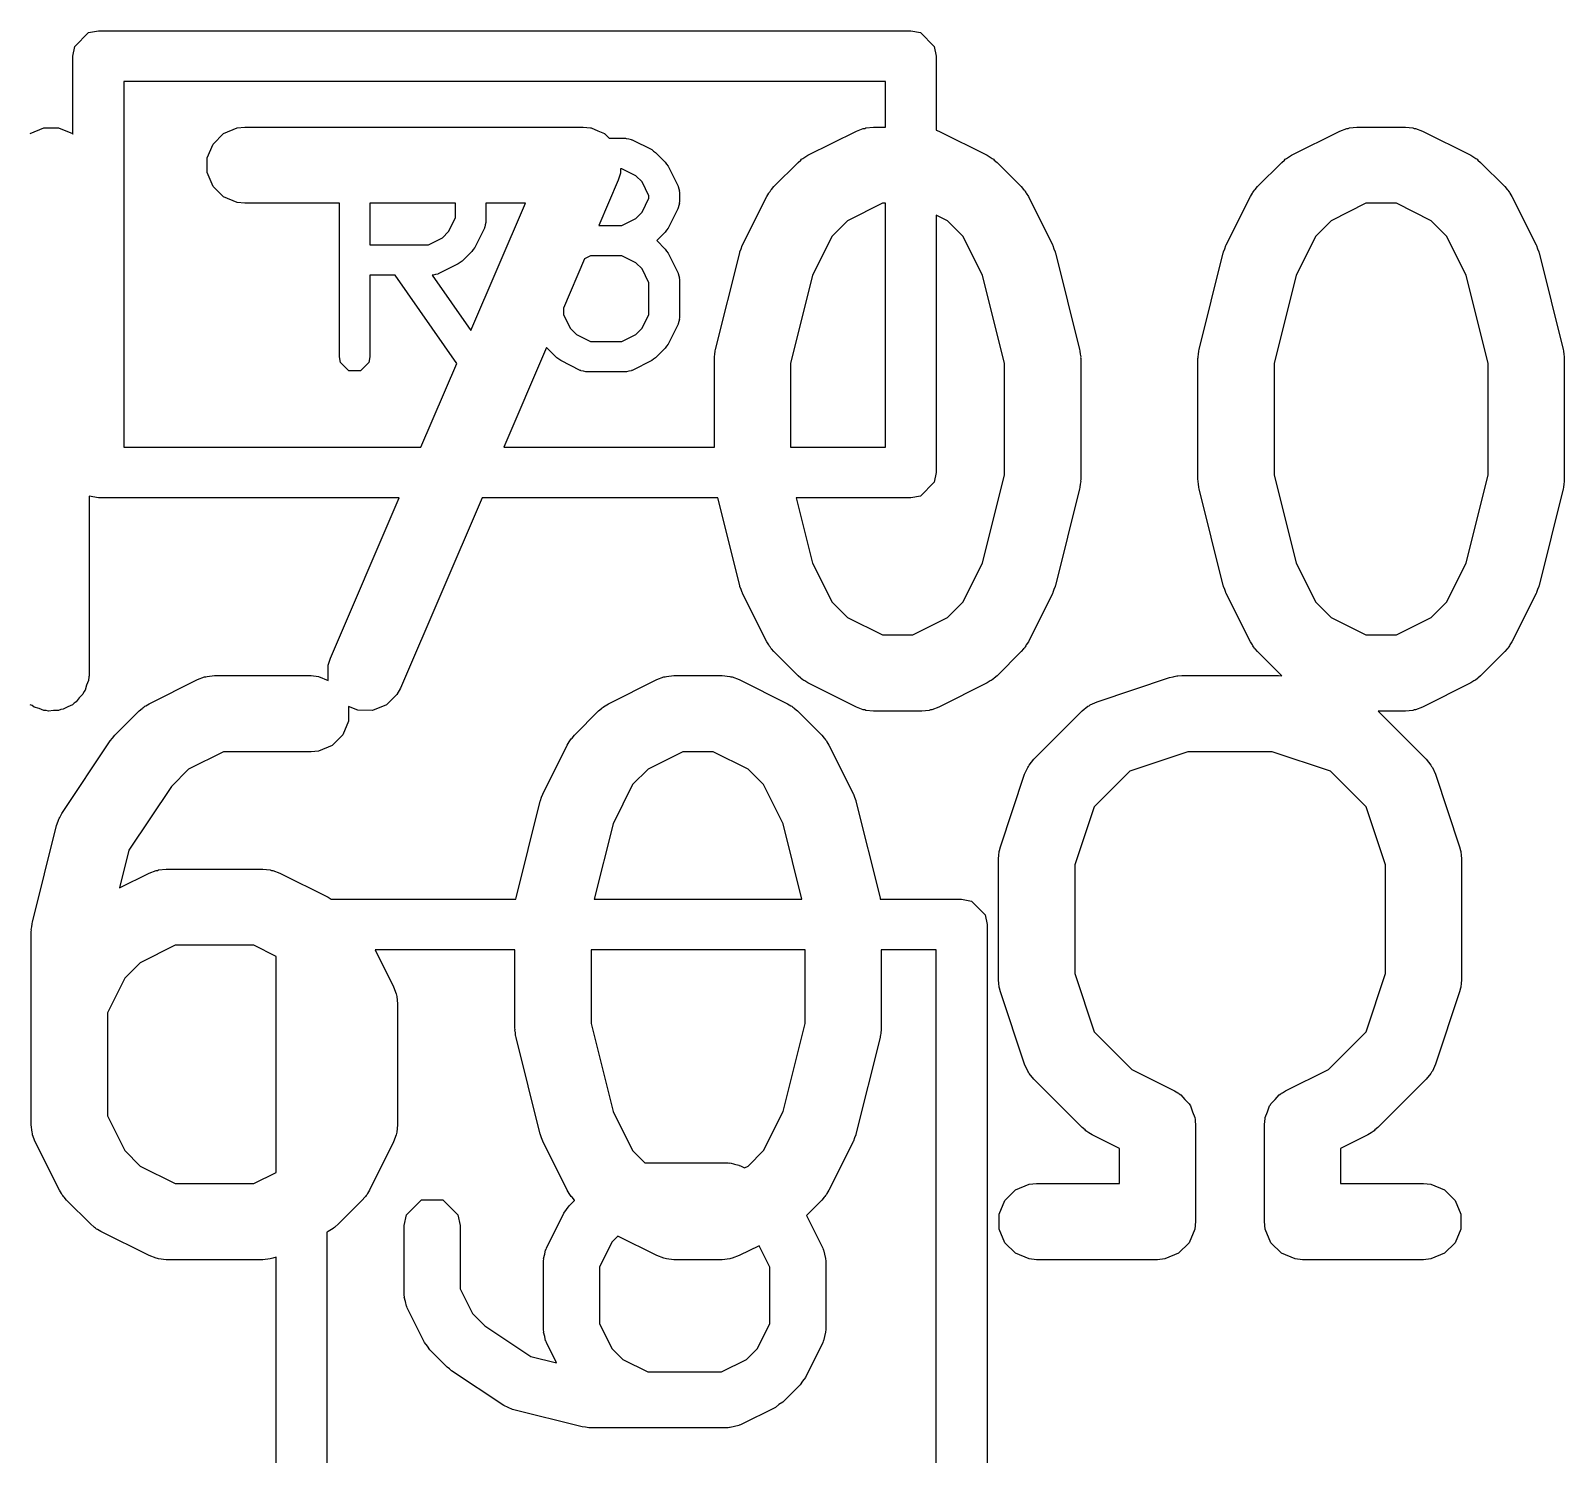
# Model space of a CAD drawing. Header units: millimetres. Extents: x 129 to 276, y -185 to -58.
# Drawn here: x 246.317 to 249.337, y -86.093 to -83.29 of the extents above; entities that cross this region are included whole.
import ezdxf

# ---------------------------------------------------------------- set-up
doc = ezdxf.new("R2010")
doc.units = ezdxf.units.MM
doc.layers.add('F.Fab', color=9, linetype='CONTINUOUS', true_color=0xafafaf)

msp = doc.modelspace()

# ---------------------------------------------------------------- linework, layer by layer
at = {"layer": 'F.Fab', "linetype": 'CONTINUOUS'}
for p, q in [((246.403806, -83.320866), (246.430866, -83.293806)), ((246.430866, -83.293806), (246.45, -83.29)), ((246.45, -83.29), (248.05, -83.29)), ((248.05, -83.29), (248.069134, -83.293806)), ((248.069134, -83.293806), (248.096194, -83.320866)), ((246.4, -83.34), (246.403806, -83.320866)), ((248.096194, -83.320866), (248.1, -83.34)), ((246.4, -83.493649), (246.4, -83.34)), ((248.1, -83.34), (248.1, -83.485835)), ((246.5, -83.39), (246.5, -84.11)), ((248, -83.39), (246.5, -83.39)), ((248, -83.479819), (248, -83.39)), ((246.315474, -83.492459), (246.34251, -83.48126)), ((246.34251, -83.48126), (246.371774, -83.48126)), ((246.371774, -83.48126), (246.39881, -83.492459)), ((246.39881, -83.492459), (246.4, -83.493649)), ((246.675735, -83.513151), (246.696427, -83.492459)), ((246.696427, -83.492459), (246.723463, -83.48126)), ((246.723463, -83.48126), (246.738095, -83.479819)), ((246.738095, -83.479819), (247.404761, -83.479819)), ((247.404761, -83.479819), (247.419393, -83.48126)), ((247.419393, -83.48126), (247.419823, -83.481438)), ((247.419823, -83.481438), (247.420288, -83.481444)), ((247.420288, -83.481444), (247.433294, -83.487018)), ((247.433294, -83.487018), (247.446429, -83.492459)), ((247.446429, -83.492459), (247.446758, -83.492788)), ((247.446758, -83.492788), (247.447186, -83.492972)), ((247.447186, -83.492972), (247.455925, -83.501927)), ((247.455925, -83.501927), (247.488095, -83.501927)), ((247.488095, -83.501927), (247.489569, -83.50222)), ((247.489569, -83.50222), (247.490221, -83.502003)), ((247.490221, -83.502003), (247.494857, -83.503272)), ((247.494857, -83.503272), (247.499576, -83.504211)), ((247.499576, -83.504211), (247.500062, -83.504697)), ((247.500062, -83.504697), (247.501512, -83.505094)), ((247.501512, -83.505094), (247.539607, -83.524142)), ((247.847411, -83.535356), (247.942649, -83.487737)), ((247.942649, -83.487737), (247.95638, -83.482482)), ((247.95638, -83.482482), (247.959069, -83.48229)), ((247.959069, -83.48229), (247.961558, -83.48126)), ((247.961558, -83.48126), (247.97619, -83.479819)), ((247.97619, -83.479819), (248, -83.479819)), ((248.1, -83.485835), (248.104969, -83.487737)), ((248.104969, -83.487737), (248.200207, -83.535356)), ((248.799792, -83.535356), (248.89503, -83.487737)), ((248.89503, -83.487737), (248.908761, -83.482482)), ((248.908761, -83.482482), (248.91145, -83.48229)), ((248.91145, -83.48229), (248.913939, -83.48126)), ((248.913939, -83.48126), (248.928571, -83.479819)), ((248.928571, -83.479819), (249.023809, -83.479819)), ((249.023809, -83.479819), (249.038441, -83.48126)), ((249.038441, -83.48126), (249.04093, -83.482291)), ((249.04093, -83.482291), (249.043618, -83.482482)), ((249.043618, -83.482482), (249.05735, -83.487737)), ((249.05735, -83.487737), (249.152588, -83.535356)), ((246.664536, -83.540187), (246.675735, -83.513151)), ((247.539607, -83.524142), (247.543403, -83.527089)), ((247.543403, -83.527089), (247.547403, -83.529761)), ((247.547403, -83.529761), (247.56645, -83.548808)), ((247.839284, -83.540078), (247.841111, -83.53932)), ((247.841111, -83.53932), (247.847411, -83.535356)), ((248.200207, -83.535356), (248.206506, -83.53932)), ((248.206506, -83.53932), (248.208334, -83.540078)), ((248.791665, -83.540078), (248.793492, -83.53932)), ((248.793492, -83.53932), (248.799792, -83.535356)), ((249.152588, -83.535356), (249.158887, -83.53932)), ((249.158887, -83.53932), (249.160715, -83.540078)), ((246.664536, -83.569451), (246.664536, -83.540187)), ((246.675735, -83.596487), (246.664536, -83.569451)), ((247.478141, -83.569881), (247.478136, -83.570347)), ((247.47832, -83.569451), (247.478141, -83.569881)), ((247.481012, -83.561927), (247.47832, -83.561927)), ((247.47832, -83.561927), (247.47832, -83.569451)), ((247.508418, -83.57563), (247.481012, -83.561927)), ((247.56645, -83.548808), (247.569121, -83.552805)), ((247.569121, -83.552805), (247.572071, -83.556606)), ((247.572071, -83.556606), (247.591118, -83.594702)), ((247.7803, -83.597024), (247.827919, -83.549405)), ((247.827919, -83.549405), (247.833668, -83.544686)), ((247.833668, -83.544686), (247.834968, -83.543188)), ((247.834968, -83.543188), (247.837227, -83.541766)), ((247.837227, -83.541766), (247.839284, -83.540078)), ((248.208334, -83.540078), (248.21039, -83.541766)), ((248.21039, -83.541766), (248.21265, -83.543188)), ((248.21265, -83.543188), (248.213949, -83.544686)), ((248.213949, -83.544686), (248.219699, -83.549405)), ((248.219699, -83.549405), (248.267318, -83.597024)), ((248.732681, -83.597024), (248.7803, -83.549405)), ((248.7803, -83.549405), (248.786049, -83.544686)), ((248.786049, -83.544686), (248.787349, -83.543188)), ((248.787349, -83.543188), (248.789608, -83.541766)), ((248.789608, -83.541766), (248.791665, -83.540078)), ((249.160715, -83.540078), (249.162771, -83.541766)), ((249.162771, -83.541766), (249.165031, -83.543188)), ((249.165031, -83.543188), (249.16633, -83.544686)), ((249.16633, -83.544686), (249.17208, -83.549405)), ((249.17208, -83.549405), (249.219699, -83.597024)), ((246.696427, -83.617179), (246.675735, -83.596487)), ((247.473697, -83.584363), (247.435557, -83.673356)), ((247.478136, -83.570347), (247.473697, -83.584363)), ((247.520582, -83.587794), (247.508418, -83.57563)), ((247.534285, -83.615199), (247.520582, -83.587794)), ((247.591118, -83.594702), (247.591514, -83.59615)), ((247.591514, -83.59615), (247.592001, -83.596637)), ((247.592001, -83.596637), (247.592939, -83.601356)), ((247.775581, -83.602773), (247.7803, -83.597024)), ((248.267318, -83.597024), (248.272036, -83.602773)), ((248.727962, -83.602773), (248.732681, -83.597024)), ((249.219699, -83.597024), (249.224417, -83.602773)), ((246.723463, -83.628378), (246.696427, -83.617179)), ((246.738095, -83.629819), (246.723463, -83.628378)), ((246.924762, -83.629819), (246.738095, -83.629819)), ((246.924762, -83.931927), (246.924762, -83.629819)), ((247.153333, -83.629819), (246.984762, -83.629819)), ((246.984762, -83.629819), (246.984762, -83.711451)), ((247.153333, -83.658177), (247.153333, -83.629819)), ((247.183725, -83.880173), (247.29102, -83.629819)), ((247.29102, -83.629819), (247.213333, -83.629819)), ((247.213333, -83.629819), (247.213333, -83.66526)), ((247.520581, -83.64749), (247.534285, -83.620083)), ((247.534285, -83.620083), (247.534285, -83.615199)), ((247.592939, -83.601356), (247.594209, -83.605992)), ((247.594209, -83.629291), (247.592939, -83.633926)), ((247.594209, -83.605992), (247.593991, -83.606643)), ((247.593991, -83.606643), (247.594285, -83.608118)), ((247.594285, -83.627165), (247.593991, -83.628639)), ((247.593991, -83.628639), (247.594209, -83.629291)), ((247.594285, -83.608118), (247.594285, -83.627165)), ((247.718632, -83.711754), (247.766251, -83.616516)), ((247.766251, -83.616516), (247.770215, -83.610216)), ((247.770215, -83.610216), (247.770973, -83.608389)), ((247.770973, -83.608389), (247.772661, -83.606332)), ((247.772661, -83.606332), (247.774083, -83.604073)), ((247.774083, -83.604073), (247.775581, -83.602773)), ((247.993895, -83.629819), (247.925379, -83.664077)), ((248, -83.629819), (247.993895, -83.629819)), ((248, -84.11), (248, -83.629819)), ((248.272036, -83.602773), (248.273535, -83.604073)), ((248.273535, -83.604073), (248.274956, -83.606332)), ((248.274956, -83.606332), (248.276645, -83.608389)), ((248.276645, -83.608389), (248.277402, -83.610216)), ((248.277402, -83.610216), (248.281367, -83.616516)), ((248.281367, -83.616516), (248.328986, -83.711754)), ((248.671013, -83.711754), (248.718632, -83.616516)), ((248.718632, -83.616516), (248.722596, -83.610216)), ((248.722596, -83.610216), (248.723354, -83.608389)), ((248.723354, -83.608389), (248.725042, -83.606332)), ((248.725042, -83.606332), (248.726464, -83.604073)), ((248.726464, -83.604073), (248.727962, -83.602773)), ((248.946276, -83.629819), (248.87776, -83.664077)), ((249.006104, -83.629819), (248.946276, -83.629819)), ((249.07462, -83.664077), (249.006104, -83.629819)), ((249.224417, -83.602773), (249.225916, -83.604073)), ((249.225916, -83.604073), (249.227337, -83.606332)), ((249.227337, -83.606332), (249.229026, -83.608389)), ((249.229026, -83.608389), (249.229783, -83.610216)), ((249.229783, -83.610216), (249.233748, -83.616516)), ((249.233748, -83.616516), (249.281367, -83.711754)), ((247.139629, -83.685584), (247.153333, -83.658177)), ((247.481012, -83.673356), (247.50842, -83.659652)), ((247.50842, -83.659652), (247.520581, -83.64749)), ((247.591118, -83.640581), (247.572071, -83.678676)), ((247.591514, -83.639132), (247.591118, -83.640581)), ((247.592001, -83.638646), (247.591514, -83.639132)), ((247.592939, -83.633926), (247.592001, -83.638646)), ((248.122239, -83.664077), (248.1, -83.652957)), ((248.1, -83.652957), (248.1, -84.16)), ((247.127467, -83.697747), (247.139629, -83.685584)), ((247.210166, -83.678676), (247.191118, -83.716772)), ((247.210562, -83.677227), (247.210166, -83.678676)), ((247.211049, -83.676741), (247.210562, -83.677227)), ((247.211986, -83.672029), (247.211049, -83.676741)), ((247.213258, -83.667386), (247.211986, -83.672029)), ((247.213333, -83.66526), (247.21304, -83.666732)), ((247.21304, -83.666732), (247.213258, -83.667386)), ((247.435557, -83.673356), (247.481012, -83.673356)), ((247.566451, -83.686473), (247.549568, -83.703355)), ((247.569121, -83.682476), (247.566451, -83.686473)), ((247.572071, -83.678676), (247.569121, -83.682476)), ((247.925379, -83.664077), (247.894972, -83.694484)), ((248.152646, -83.694484), (248.122239, -83.664077)), ((248.87776, -83.664077), (248.847353, -83.694484)), ((249.105027, -83.694484), (249.07462, -83.664077)), ((246.984762, -83.711451), (247.10006, -83.711451)), ((247.10006, -83.711451), (247.127467, -83.697747)), ((247.188175, -83.720562), (247.185499, -83.724569)), ((247.191118, -83.716772), (247.188175, -83.720562)), ((247.549568, -83.703355), (247.566451, -83.720238)), ((247.566451, -83.720238), (247.569121, -83.724234)), ((247.713377, -83.725486), (247.715704, -83.719404)), ((247.715704, -83.719404), (247.7179, -83.713259)), ((247.7179, -83.713259), (247.718222, -83.712823)), ((247.718222, -83.712823), (247.718632, -83.711754)), ((247.894972, -83.694484), (247.856478, -83.771471)), ((248.191139, -83.771471), (248.152646, -83.694484)), ((248.328986, -83.711754), (248.329395, -83.712823)), ((248.329395, -83.712823), (248.329718, -83.713259)), ((248.329718, -83.713259), (248.33191, -83.719395)), ((248.33191, -83.719395), (248.334241, -83.725485)), ((248.665758, -83.725486), (248.668085, -83.719404)), ((248.668085, -83.719404), (248.670281, -83.713259)), ((248.670281, -83.713259), (248.670603, -83.712823)), ((248.670603, -83.712823), (248.671013, -83.711754)), ((248.847353, -83.694484), (248.808859, -83.771471)), ((249.14352, -83.771471), (249.105027, -83.694484)), ((249.281367, -83.711754), (249.281776, -83.712823)), ((249.281776, -83.712823), (249.282099, -83.713259)), ((249.282099, -83.713259), (249.284291, -83.719395)), ((249.284291, -83.719395), (249.286622, -83.725485)), ((247.158655, -83.749236), (247.12056, -83.768284)), ((247.162458, -83.746283), (247.158655, -83.749236)), ((247.166451, -83.743616), (247.162458, -83.746283)), ((247.185499, -83.724569), (247.166451, -83.743616)), ((247.407349, -83.739173), (247.365714, -83.836323)), ((247.418986, -83.733356), (247.407349, -83.739173)), ((247.481013, -83.733356), (247.418986, -83.733356)), ((247.50842, -83.747059), (247.481013, -83.733356)), ((247.520581, -83.75922), (247.50842, -83.747059)), ((247.569121, -83.724234), (247.572071, -83.728035)), ((247.572071, -83.728035), (247.591118, -83.76613)), ((247.665334, -83.917581), (247.712953, -83.727105)), ((247.712953, -83.727105), (247.713338, -83.726025)), ((247.713338, -83.726025), (247.713377, -83.725486)), ((248.334241, -83.725485), (248.334279, -83.726025)), ((248.334279, -83.726025), (248.334665, -83.727105)), ((248.334665, -83.727105), (248.382284, -83.917581)), ((248.617715, -83.917581), (248.665334, -83.727105)), ((248.665334, -83.727105), (248.665719, -83.726025)), ((248.665719, -83.726025), (248.665758, -83.725486)), ((249.286622, -83.725485), (249.28666, -83.726025)), ((249.28666, -83.726025), (249.287046, -83.727105)), ((249.287046, -83.727105), (249.334665, -83.917581)), ((247.03438, -83.771451), (246.984762, -83.771451)), ((246.984762, -83.771451), (246.984762, -83.931927)), ((247.155913, -83.945068), (247.03438, -83.771451)), ((247.108617, -83.771157), (247.107561, -83.771367)), ((247.107561, -83.771367), (247.183725, -83.880173)), ((247.109269, -83.771375), (247.108617, -83.771157)), ((247.113905, -83.770105), (247.109269, -83.771375)), ((247.118624, -83.769167), (247.113905, -83.770105)), ((247.11911, -83.76868), (247.118624, -83.769167)), ((247.12056, -83.768284), (247.11911, -83.76868)), ((247.534285, -83.786627), (247.520581, -83.75922)), ((247.591118, -83.76613), (247.591514, -83.767578)), ((247.591514, -83.767578), (247.592001, -83.768065)), ((247.592001, -83.768065), (247.592939, -83.772784)), ((247.592939, -83.772784), (247.594209, -83.77742)), ((247.594209, -83.77742), (247.593991, -83.778071)), ((247.593991, -83.778071), (247.594285, -83.779546)), ((247.594285, -83.779546), (247.594285, -83.855737)), ((247.856478, -83.771471), (247.813095, -83.945005)), ((248.234523, -83.945005), (248.191139, -83.771471)), ((248.808859, -83.771471), (248.765476, -83.945005)), ((249.186904, -83.945005), (249.14352, -83.771471)), ((247.534285, -83.848655), (247.534285, -83.786627)), ((247.365714, -83.836323), (247.365714, -83.848654)), ((247.365714, -83.848654), (247.379417, -83.87606)), ((247.520581, -83.876062), (247.534285, -83.848655)), ((247.591118, -83.869153), (247.572071, -83.907248)), ((247.591514, -83.867704), (247.591118, -83.869153)), ((247.592001, -83.867218), (247.591514, -83.867704)), ((247.592939, -83.862498), (247.592001, -83.867218)), ((247.594209, -83.857863), (247.592939, -83.862498)), ((247.594285, -83.855737), (247.593991, -83.857211)), ((247.593991, -83.857211), (247.594209, -83.857863)), ((247.379417, -83.87606), (247.391581, -83.888225)), ((247.391581, -83.888225), (247.418986, -83.901927)), ((247.418986, -83.901927), (247.481013, -83.901927)), ((247.481013, -83.901927), (247.50842, -83.888223)), ((247.50842, -83.888223), (247.520581, -83.876062)), ((246.927046, -83.943408), (246.924762, -83.931927)), ((246.984762, -83.931927), (246.982478, -83.943408)), ((247.33259, -83.913611), (247.248424, -84.11)), ((247.333548, -83.915045), (247.33259, -83.913611)), ((247.352595, -83.934092), (247.333548, -83.915045)), ((247.566451, -83.915045), (247.547403, -83.934093)), ((247.569121, -83.911048), (247.566451, -83.915045)), ((247.572071, -83.907248), (247.569121, -83.911048)), ((247.663184, -83.932125), (247.663993, -83.926651)), ((247.663346, -83.933217), (247.663184, -83.932125)), ((247.663993, -83.926651), (247.664536, -83.921139)), ((247.664536, -83.921139), (247.664958, -83.920117)), ((247.664958, -83.920117), (247.665334, -83.917581)), ((248.382284, -83.917581), (248.382659, -83.920117)), ((248.382659, -83.920117), (248.383082, -83.921139)), ((248.383082, -83.921139), (248.383624, -83.926651)), ((248.383624, -83.926651), (248.384434, -83.932125)), ((248.384434, -83.932125), (248.384271, -83.933217)), ((248.615565, -83.932125), (248.616374, -83.926651)), ((248.615727, -83.933217), (248.615565, -83.932125)), ((248.616374, -83.926651), (248.616917, -83.921139)), ((248.616917, -83.921139), (248.617339, -83.920117)), ((248.617339, -83.920117), (248.617715, -83.917581)), ((249.334665, -83.917581), (249.33504, -83.920117)), ((249.33504, -83.920117), (249.335463, -83.921139)), ((249.335463, -83.921139), (249.336005, -83.926651)), ((249.336005, -83.926651), (249.336815, -83.932125)), ((249.336815, -83.932125), (249.336652, -83.933217)), ((246.943281, -83.959643), (246.927046, -83.943408)), ((246.966243, -83.959643), (246.943281, -83.959643)), ((246.982478, -83.943408), (246.966243, -83.959643)), ((247.085229, -84.11), (247.155913, -83.945068)), ((247.356589, -83.936761), (247.352595, -83.934092)), ((247.360393, -83.939713), (247.356589, -83.936761)), ((247.398488, -83.95876), (247.360393, -83.939713)), ((247.399936, -83.959156), (247.398488, -83.95876)), ((247.400423, -83.959643), (247.399936, -83.959156)), ((247.405142, -83.960581), (247.400423, -83.959643)), ((247.409778, -83.961851), (247.405142, -83.960581)), ((247.410429, -83.961633), (247.409778, -83.961851)), ((247.411904, -83.961927), (247.410429, -83.961633)), ((247.488095, -83.961927), (247.411904, -83.961927)), ((247.489569, -83.961633), (247.488095, -83.961927)), ((247.490221, -83.961851), (247.489569, -83.961633)), ((247.494856, -83.960581), (247.490221, -83.961851)), ((247.499576, -83.959643), (247.494856, -83.960581)), ((247.500062, -83.959156), (247.499576, -83.959643)), ((247.501511, -83.95876), (247.500062, -83.959156)), ((247.539606, -83.939713), (247.501511, -83.95876)), ((247.543406, -83.936762), (247.539606, -83.939713)), ((247.547403, -83.934093), (247.543406, -83.936762)), ((247.663095, -83.935771), (247.663346, -83.933217)), ((247.663095, -84.11), (247.663095, -83.935771)), ((247.813095, -83.945005), (247.813095, -84.11)), ((248.234523, -84.164632), (248.234523, -83.945005)), ((248.384271, -83.933217), (248.384523, -83.935771)), ((248.384523, -83.935771), (248.384523, -84.173866)), ((248.615476, -83.935771), (248.615727, -83.933217)), ((248.615476, -84.173866), (248.615476, -83.935771)), ((248.765476, -83.945005), (248.765476, -84.164632)), ((249.186904, -84.164632), (249.186904, -83.945005)), ((249.336652, -83.933217), (249.336904, -83.935771)), ((249.336904, -83.935771), (249.336904, -84.173866)), ((246.5, -84.11), (247.085229, -84.11)), ((247.248424, -84.11), (247.663095, -84.11)), ((247.813095, -84.11), (248, -84.11)), ((248.1, -84.16), (248.096194, -84.179134)), ((248.191139, -84.338166), (248.234523, -84.164632)), ((248.384523, -84.173866), (248.384271, -84.176419)), ((248.615727, -84.176419), (248.615476, -84.173866)), ((248.765476, -84.164632), (248.808859, -84.338166)), ((249.14352, -84.338166), (249.186904, -84.164632)), ((249.336904, -84.173866), (249.336652, -84.176419)), ((248.096194, -84.179134), (248.069134, -84.206194)), ((248.382284, -84.192056), (248.334665, -84.382532)), ((248.382659, -84.189519), (248.382284, -84.192056)), ((248.383082, -84.188498), (248.382659, -84.189519)), ((248.383624, -84.182985), (248.383082, -84.188498)), ((248.384434, -84.177512), (248.383624, -84.182985)), ((248.384271, -84.176419), (248.384434, -84.177512)), ((248.615565, -84.177512), (248.615727, -84.176419)), ((248.616374, -84.182985), (248.615565, -84.177512)), ((248.616917, -84.188498), (248.616374, -84.182985)), ((248.617339, -84.189519), (248.616917, -84.188498)), ((248.617715, -84.192056), (248.617339, -84.189519)), ((248.665334, -84.382532), (248.617715, -84.192056)), ((249.334665, -84.192056), (249.287046, -84.382532)), ((249.33504, -84.189519), (249.334665, -84.192056)), ((249.335463, -84.188498), (249.33504, -84.189519)), ((249.336005, -84.182985), (249.335463, -84.188498)), ((249.336815, -84.177512), (249.336005, -84.182985)), ((249.336652, -84.176419), (249.336815, -84.177512)), ((246.45, -84.21), (246.432142, -84.206447)), ((246.432142, -84.206447), (246.432142, -84.554819)), ((247.042372, -84.21), (246.45, -84.21)), ((246.907254, -84.525275), (247.042372, -84.21)), ((247.205567, -84.21), (247.045126, -84.584363)), ((247.66982, -84.21), (247.205567, -84.21)), ((247.712953, -84.382532), (247.66982, -84.21)), ((248.05, -84.21), (247.824437, -84.21)), ((247.824437, -84.21), (247.856478, -84.338166)), ((248.069134, -84.206194), (248.05, -84.21)), ((247.856478, -84.338166), (247.894972, -84.415153)), ((248.152645, -84.415153), (248.191139, -84.338166)), ((248.808859, -84.338166), (248.847353, -84.415153)), ((249.105026, -84.415153), (249.14352, -84.338166)), ((247.713338, -84.383611), (247.712953, -84.382532)), ((247.713377, -84.384151), (247.713338, -84.383611)), ((247.715704, -84.390232), (247.713377, -84.384151)), ((248.334241, -84.384152), (248.33191, -84.390241)), ((248.334279, -84.383611), (248.334241, -84.384152)), ((248.334665, -84.382532), (248.334279, -84.383611)), ((248.665719, -84.383611), (248.665334, -84.382532)), ((248.665758, -84.384151), (248.665719, -84.383611)), ((248.668085, -84.390232), (248.665758, -84.384151)), ((249.286622, -84.384152), (249.284291, -84.390241)), ((249.28666, -84.383611), (249.286622, -84.384152)), ((249.287046, -84.382532), (249.28666, -84.383611)), ((247.7179, -84.396378), (247.715704, -84.390232)), ((247.718222, -84.396813), (247.7179, -84.396378)), ((247.718632, -84.397883), (247.718222, -84.396813)), ((247.766251, -84.493121), (247.718632, -84.397883)), ((247.894972, -84.415153), (247.925379, -84.445561)), ((248.122238, -84.445561), (248.152645, -84.415153)), ((248.328986, -84.397883), (248.281367, -84.493121)), ((248.329395, -84.396813), (248.328986, -84.397883)), ((248.329718, -84.396378), (248.329395, -84.396813)), ((248.33191, -84.390241), (248.329718, -84.396378)), ((248.670281, -84.396378), (248.668085, -84.390232)), ((248.670603, -84.396813), (248.670281, -84.396378)), ((248.671013, -84.397883), (248.670603, -84.396813)), ((248.718632, -84.493121), (248.671013, -84.397883)), ((248.847353, -84.415153), (248.87776, -84.445561)), ((249.074619, -84.445561), (249.105026, -84.415153)), ((249.281367, -84.397883), (249.233748, -84.493121)), ((249.281776, -84.396813), (249.281367, -84.397883)), ((249.282099, -84.396378), (249.281776, -84.396813)), ((249.284291, -84.390241), (249.282099, -84.396378)), ((247.925379, -84.445561), (247.993895, -84.479819)), ((248.053723, -84.479819), (248.122238, -84.445561)), ((248.87776, -84.445561), (248.946276, -84.479819)), ((249.006104, -84.479819), (249.074619, -84.445561)), ((247.770214, -84.499417), (247.766251, -84.493121)), ((247.770972, -84.501247), (247.770214, -84.499417)), ((247.772661, -84.503305), (247.770972, -84.501247)), ((247.774083, -84.505564), (247.772661, -84.503305)), ((247.775581, -84.506863), (247.774083, -84.505564)), ((247.993895, -84.479819), (248.053723, -84.479819)), ((248.273535, -84.505564), (248.272036, -84.506863)), ((248.274956, -84.503305), (248.273535, -84.505564)), ((248.276646, -84.501247), (248.274956, -84.503305)), ((248.277403, -84.499417), (248.276646, -84.501247)), ((248.281367, -84.493121), (248.277403, -84.499417)), ((248.722595, -84.499417), (248.718632, -84.493121)), ((248.723353, -84.501247), (248.722595, -84.499417)), ((248.725042, -84.503305), (248.723353, -84.501247)), ((248.726464, -84.505564), (248.725042, -84.503305)), ((248.727962, -84.506863), (248.726464, -84.505564)), ((248.946276, -84.479819), (249.006104, -84.479819)), ((249.225916, -84.505564), (249.224417, -84.506863)), ((249.227337, -84.503305), (249.225916, -84.505564)), ((249.229027, -84.501247), (249.227337, -84.503305)), ((249.229784, -84.499417), (249.229027, -84.501247)), ((249.233748, -84.493121), (249.229784, -84.499417)), ((246.902815, -84.539292), (246.907254, -84.525275)), ((247.780299, -84.512612), (247.775581, -84.506863)), ((247.827918, -84.560232), (247.780299, -84.512612)), ((248.267318, -84.512613), (248.2197, -84.560232)), ((248.272036, -84.506863), (248.267318, -84.512613)), ((248.73268, -84.512612), (248.727962, -84.506863)), ((248.780299, -84.560232), (248.73268, -84.512612)), ((249.219699, -84.512613), (249.172081, -84.560232)), ((249.224417, -84.506863), (249.219699, -84.512613)), ((246.431437, -84.561968), (246.430701, -84.569451)), ((246.431959, -84.560058), (246.431437, -84.561968)), ((246.432142, -84.554819), (246.431771, -84.558582)), ((246.431771, -84.558582), (246.431959, -84.560058)), ((246.64503, -84.567737), (246.658761, -84.562482)), ((246.658761, -84.562482), (246.66145, -84.56229)), ((246.66145, -84.56229), (246.663939, -84.56126)), ((246.663939, -84.56126), (246.678571, -84.559819)), ((246.678571, -84.559819), (246.869047, -84.559819)), ((246.869047, -84.559819), (246.883679, -84.56126)), ((246.883679, -84.56126), (246.90269, -84.569135)), ((246.902458, -84.568553), (246.902815, -84.539292)), ((247.549792, -84.567737), (247.563523, -84.562482)), ((247.563523, -84.562482), (247.566212, -84.56229)), ((247.566212, -84.56229), (247.568701, -84.56126)), ((247.568701, -84.56126), (247.583333, -84.559819)), ((247.583333, -84.559819), (247.678571, -84.559819)), ((247.678571, -84.559819), (247.693203, -84.56126)), ((247.693203, -84.56126), (247.695692, -84.562291)), ((247.695692, -84.562291), (247.69838, -84.562482)), ((247.69838, -84.562482), (247.712112, -84.567737)), ((247.833667, -84.56495), (247.827918, -84.560232)), ((247.834968, -84.56645), (247.833667, -84.56495)), ((247.837227, -84.567872), (247.834968, -84.56645)), ((248.21265, -84.56645), (248.21039, -84.567872)), ((248.21395, -84.56495), (248.21265, -84.56645)), ((248.2197, -84.560232), (248.21395, -84.56495)), ((248.416759, -84.611287), (248.559615, -84.563668)), ((248.559615, -84.563668), (248.56687, -84.562018)), ((248.56687, -84.562018), (248.568701, -84.56126)), ((248.568701, -84.56126), (248.571354, -84.560998)), ((248.571354, -84.560998), (248.573952, -84.560408)), ((248.573952, -84.560408), (248.575926, -84.560548)), ((248.575926, -84.560548), (248.583333, -84.559819)), ((248.583333, -84.559819), (248.773809, -84.559819)), ((248.773809, -84.559819), (248.780611, -84.560488)), ((248.780611, -84.560488), (248.780299, -84.560232)), ((249.165031, -84.56645), (249.162771, -84.567872)), ((249.166331, -84.56495), (249.165031, -84.56645)), ((249.172081, -84.560232), (249.166331, -84.56495)), ((246.419502, -84.596487), (246.412451, -84.603537)), ((246.421331, -84.59207), (246.419502, -84.596487)), ((246.424259, -84.58829), (246.421331, -84.59207)), ((246.426883, -84.578666), (246.424259, -84.58829)), ((246.430701, -84.569451), (246.426883, -84.578666)), ((246.549792, -84.615356), (246.64503, -84.567737)), ((246.90269, -84.569135), (246.902458, -84.568553)), ((247.045126, -84.584363), (247.038038, -84.597244)), ((247.454554, -84.615356), (247.549792, -84.567737)), ((247.712112, -84.567737), (247.80735, -84.615356)), ((247.839284, -84.56956), (247.837227, -84.567872)), ((247.841111, -84.570317), (247.839284, -84.56956)), ((247.847411, -84.574282), (247.841111, -84.570317)), ((247.942649, -84.621901), (247.847411, -84.574282)), ((248.200207, -84.574282), (248.104969, -84.621901)), ((248.206506, -84.570317), (248.200207, -84.574282)), ((248.208334, -84.56956), (248.206506, -84.570317)), ((248.21039, -84.567872), (248.208334, -84.56956)), ((249.152588, -84.574282), (249.05735, -84.621901)), ((249.158887, -84.570317), (249.152588, -84.574282)), ((249.160715, -84.56956), (249.158887, -84.570317)), ((249.162771, -84.567872), (249.160715, -84.56956)), ((246.319892, -84.619009), (246.315474, -84.617179)), ((246.323672, -84.621936), (246.319892, -84.619009)), ((246.333293, -84.62456), (246.323672, -84.621936)), ((246.34251, -84.628378), (246.333293, -84.62456)), ((246.376189, -84.626548), (246.371774, -84.628378)), ((246.380933, -84.625946), (246.376189, -84.626548)), ((246.389597, -84.620995), (246.380933, -84.625946)), ((246.39881, -84.617179), (246.389597, -84.620995)), ((246.402188, -84.6138), (246.39881, -84.617179)), ((246.406342, -84.611427), (246.402188, -84.6138)), ((246.412451, -84.603537), (246.406342, -84.611427)), ((246.5303, -84.629405), (246.536049, -84.624686)), ((246.536049, -84.624686), (246.537349, -84.623188)), ((246.537349, -84.623188), (246.539608, -84.621766)), ((246.539608, -84.621766), (246.541665, -84.620078)), ((246.541665, -84.620078), (246.543492, -84.61932)), ((246.543492, -84.61932), (246.549792, -84.615356)), ((246.960663, -84.628194), (246.942606, -84.620455)), ((246.942606, -84.620455), (246.942606, -84.649451)), ((247.017094, -84.617683), (246.989924, -84.628551)), ((247.038038, -84.597244), (247.017094, -84.617683)), ((247.435062, -84.629405), (247.440811, -84.624686)), ((247.440811, -84.624686), (247.442111, -84.623188)), ((247.442111, -84.623188), (247.44437, -84.621766)), ((247.44437, -84.621766), (247.446427, -84.620078)), ((247.446427, -84.620078), (247.448254, -84.61932)), ((247.448254, -84.61932), (247.454554, -84.615356)), ((247.80735, -84.615356), (247.813649, -84.61932)), ((247.813649, -84.61932), (247.815477, -84.620078)), ((247.815477, -84.620078), (247.817533, -84.621766)), ((247.817533, -84.621766), (247.819793, -84.623188)), ((247.819793, -84.623188), (247.821092, -84.624686)), ((247.821092, -84.624686), (247.826842, -84.629405)), ((247.95638, -84.627156), (247.942649, -84.621901)), ((248.104969, -84.621901), (248.091237, -84.627156)), ((248.387443, -84.629405), (248.398808, -84.620077)), ((248.398808, -84.620077), (248.401298, -84.619045)), ((248.401298, -84.619045), (248.403333, -84.617281)), ((248.403333, -84.617281), (248.416759, -84.611287)), ((249.05735, -84.621901), (249.043618, -84.627156)), ((246.347291, -84.628378), (246.34251, -84.628378)), ((246.351903, -84.629636), (246.347291, -84.628378)), ((246.3618, -84.628378), (246.351903, -84.629636)), ((246.371774, -84.628378), (246.3618, -84.628378)), ((246.482681, -84.677024), (246.5303, -84.629405)), ((246.942606, -84.649451), (246.931407, -84.676487)), ((246.989924, -84.628551), (246.960663, -84.628194)), ((247.387443, -84.677024), (247.435062, -84.629405)), ((247.826842, -84.629405), (247.874461, -84.677024)), ((247.959069, -84.627347), (247.95638, -84.627156)), ((247.961558, -84.628378), (247.959069, -84.627347)), ((247.97619, -84.629819), (247.961558, -84.628378)), ((248.071428, -84.629819), (247.97619, -84.629819)), ((248.08606, -84.628378), (248.071428, -84.629819)), ((248.088549, -84.627346), (248.08606, -84.628378)), ((248.091237, -84.627156), (248.088549, -84.627346)), ((248.292205, -84.724643), (248.387443, -84.629405)), ((249.023809, -84.629819), (248.970113, -84.629819)), ((248.970113, -84.629819), (249.064937, -84.724643)), ((249.038441, -84.628378), (249.023809, -84.629819)), ((249.04093, -84.627346), (249.038441, -84.628378)), ((249.043618, -84.627156), (249.04093, -84.627346)), ((246.473354, -84.688389), (246.477842, -84.68292)), ((246.477842, -84.68292), (246.482626, -84.677079)), ((246.482626, -84.677079), (246.482647, -84.677064)), ((246.482647, -84.677064), (246.482681, -84.677024)), ((246.931407, -84.676487), (246.910715, -84.697179)), ((247.378116, -84.688389), (247.379804, -84.686332)), ((247.379804, -84.686332), (247.381226, -84.684073)), ((247.381226, -84.684073), (247.382724, -84.682773)), ((247.382724, -84.682773), (247.387443, -84.677024)), ((247.874461, -84.677024), (247.879179, -84.682773)), ((247.879179, -84.682773), (247.880678, -84.684073)), ((247.880678, -84.684073), (247.882099, -84.686332)), ((247.882099, -84.686332), (247.883788, -84.688389)), ((246.378072, -84.831311), (246.47331, -84.688454)), ((246.47331, -84.688454), (246.473344, -84.688411)), ((246.473344, -84.688411), (246.473354, -84.688389)), ((246.696276, -84.709819), (246.62776, -84.744077)), ((246.869047, -84.709819), (246.696276, -84.709819)), ((246.883679, -84.708378), (246.869047, -84.709819)), ((246.910715, -84.697179), (246.883679, -84.708378)), ((247.325775, -84.791754), (247.373394, -84.696516)), ((247.373394, -84.696516), (247.377358, -84.690216)), ((247.377358, -84.690216), (247.378116, -84.688389)), ((247.601038, -84.709819), (247.532522, -84.744077)), ((247.660866, -84.709819), (247.601038, -84.709819)), ((247.729382, -84.744077), (247.660866, -84.709819)), ((247.883788, -84.688389), (247.884545, -84.690216)), ((247.884545, -84.690216), (247.88851, -84.696516)), ((247.88851, -84.696516), (247.936129, -84.791754)), ((248.595503, -84.709819), (248.48099, -84.74799)), ((248.761639, -84.709819), (248.595503, -84.709819)), ((248.876152, -84.74799), (248.761639, -84.709819)), ((246.62776, -84.744077), (246.593998, -84.777838)), ((247.532522, -84.744077), (247.502115, -84.774484)), ((247.759789, -84.774484), (247.729382, -84.744077)), ((248.274087, -84.753959), (248.280081, -84.740534)), ((248.280081, -84.740534), (248.281846, -84.738498)), ((248.281846, -84.738498), (248.282878, -84.736008)), ((248.282878, -84.736008), (248.292205, -84.724643)), ((249.064937, -84.724643), (249.074265, -84.736008)), ((249.074265, -84.736008), (249.075296, -84.738498)), ((249.075296, -84.738498), (249.077061, -84.740533)), ((249.077061, -84.740533), (249.083055, -84.753959)), ((246.593998, -84.777838), (246.510086, -84.903707)), ((247.502115, -84.774484), (247.463621, -84.851471)), ((247.798282, -84.851471), (247.759789, -84.774484)), ((248.226468, -84.896816), (248.274087, -84.753959)), ((248.48099, -84.74799), (248.41079, -84.818189)), ((248.946352, -84.81819), (248.876152, -84.74799)), ((249.083055, -84.753959), (249.130674, -84.896815)), ((247.272477, -84.997581), (247.320096, -84.807105)), ((247.320096, -84.807105), (247.320481, -84.806025)), ((247.320481, -84.806025), (247.32052, -84.805486)), ((247.32052, -84.805486), (247.322847, -84.799404)), ((247.322847, -84.799404), (247.325043, -84.793259)), ((247.325043, -84.793259), (247.325365, -84.792823)), ((247.325365, -84.792823), (247.325775, -84.791754)), ((247.936129, -84.791754), (247.936538, -84.792823)), ((247.936538, -84.792823), (247.936861, -84.793259)), ((247.936861, -84.793259), (247.939053, -84.799395)), ((247.939053, -84.799395), (247.941384, -84.805485)), ((247.941384, -84.805485), (247.941422, -84.806025)), ((247.941422, -84.806025), (247.941808, -84.807105)), ((247.941808, -84.807105), (247.989427, -84.997581)), ((246.373765, -84.839389), (246.378072, -84.831311)), ((248.41079, -84.818189), (248.372619, -84.932703)), ((248.984523, -84.932703), (248.946352, -84.81819)), ((246.320096, -85.0452), (246.367715, -84.854724)), ((246.367715, -84.854724), (246.370795, -84.846101)), ((246.370795, -84.846101), (246.371155, -84.844285)), ((246.371155, -84.844285), (246.372033, -84.842637)), ((246.372033, -84.842637), (246.372662, -84.840878)), ((246.372662, -84.840878), (246.373765, -84.839389)), ((247.463621, -84.851471), (247.426489, -85)), ((247.835415, -85), (247.798282, -84.851471)), ((248.224818, -84.904069), (248.226468, -84.896816)), ((249.130674, -84.896815), (249.132323, -84.90407)), ((246.510086, -84.903707), (246.491562, -84.977804)), ((248.222619, -84.920533), (248.223348, -84.913127)), ((248.222619, -85.158628), (248.222619, -84.920533)), ((248.223208, -84.911153), (248.223798, -84.908555)), ((248.223348, -84.913127), (248.223208, -84.911153)), ((248.223798, -84.908555), (248.22406, -84.905901)), ((248.22406, -84.905901), (248.224818, -84.904069)), ((249.132323, -84.90407), (249.133082, -84.905901)), ((249.133082, -84.905901), (249.133343, -84.908554)), ((249.133343, -84.908554), (249.133934, -84.911152)), ((249.133934, -84.911152), (249.133793, -84.913126)), ((249.133793, -84.913126), (249.134523, -84.920533)), ((249.134523, -84.920533), (249.134523, -85.158628)), ((246.491562, -84.977804), (246.549792, -84.948689)), ((246.549792, -84.948689), (246.563523, -84.943434)), ((246.563523, -84.943434), (246.566212, -84.943242)), ((246.566212, -84.943242), (246.568701, -84.942212)), ((246.568701, -84.942212), (246.583333, -84.940771)), ((246.583333, -84.940771), (246.773809, -84.940771)), ((246.773809, -84.940771), (246.788441, -84.942212)), ((246.788441, -84.942212), (246.79093, -84.943243)), ((246.79093, -84.943243), (246.793618, -84.943434)), ((246.793618, -84.943434), (246.80735, -84.948689)), ((246.80735, -84.948689), (246.902588, -84.996308)), ((248.372619, -84.932703), (248.372619, -85.146457)), ((248.984523, -85.146458), (248.984523, -84.932703)), ((246.902588, -84.996308), (246.908455, -85)), ((246.908455, -85), (247.272118, -85)), ((247.272118, -85), (247.272477, -84.997581)), ((247.426489, -85), (247.835415, -85)), ((247.989427, -84.997581), (247.989785, -85)), ((247.989785, -85), (248.15, -85)), ((248.15, -85), (248.169134, -85.003806)), ((248.169134, -85.003806), (248.196194, -85.030866)), ((246.318755, -85.05427), (246.319298, -85.048758)), ((246.319298, -85.048758), (246.31972, -85.047736)), ((246.31972, -85.047736), (246.320096, -85.0452)), ((248.196194, -85.030866), (248.2, -85.05)), ((246.317857, -85.06339), (246.318108, -85.060836)), ((246.317857, -85.444342), (246.317857, -85.06339)), ((246.317946, -85.059744), (246.318755, -85.05427)), ((246.318108, -85.060836), (246.317946, -85.059744)), ((248.2, -85.05), (248.2, -87.625)), ((246.601038, -85.090771), (246.532522, -85.125029)), ((246.756104, -85.090771), (246.601038, -85.090771)), ((246.8, -85.112719), (246.756104, -85.090771)), ((247.270238, -85.1), (246.995014, -85.1)), ((246.995014, -85.1), (247.031367, -85.172706)), ((247.270238, -85.253866), (247.270238, -85.1)), ((247.420238, -85.1), (247.420238, -85.244632)), ((247.841666, -85.1), (247.420238, -85.1)), ((247.841666, -85.244632), (247.841666, -85.1)), ((247.991666, -85.1), (247.991666, -85.253866)), ((248.1, -85.1), (247.991666, -85.1)), ((248.1, -87.604289), (248.1, -85.1)), ((246.532522, -85.125029), (246.502115, -85.155436)), ((246.8, -85.53787), (246.8, -85.112719)), ((246.502115, -85.155436), (246.467857, -85.223952)), ((248.223348, -85.166033), (248.222619, -85.158628)), ((248.223208, -85.168008), (248.223348, -85.166033)), ((248.223798, -85.170605), (248.223208, -85.168008)), ((248.22406, -85.17326), (248.223798, -85.170605)), ((248.372619, -85.146457), (248.41079, -85.260971)), ((248.946352, -85.260971), (248.984523, -85.146458)), ((249.133343, -85.170606), (249.133082, -85.17326)), ((249.133934, -85.168009), (249.133343, -85.170606)), ((249.134523, -85.158628), (249.133793, -85.166034)), ((249.133793, -85.166034), (249.133934, -85.168009)), ((247.031367, -85.172706), (247.036622, -85.186437)), ((247.036622, -85.186437), (247.036813, -85.189126)), ((247.036813, -85.189126), (247.037844, -85.191615)), ((247.037844, -85.191615), (247.039285, -85.206247)), ((248.224818, -85.175091), (248.22406, -85.17326)), ((248.226468, -85.182345), (248.224818, -85.175091)), ((248.274087, -85.325202), (248.226468, -85.182345)), ((249.130674, -85.182346), (249.083055, -85.325202)), ((249.132323, -85.17509), (249.130674, -85.182346)), ((249.133082, -85.17326), (249.132323, -85.17509)), ((246.467857, -85.223952), (246.467857, -85.426637)), ((247.039285, -85.206247), (247.039285, -85.444342)), ((247.270489, -85.256419), (247.270238, -85.253866)), ((247.270327, -85.257512), (247.270489, -85.256419)), ((247.271136, -85.262985), (247.270327, -85.257512)), ((247.420238, -85.244632), (247.463621, -85.418166)), ((247.798282, -85.418166), (247.841666, -85.244632)), ((247.991577, -85.257512), (247.990767, -85.262985)), ((247.991666, -85.253866), (247.991414, -85.256419)), ((247.991414, -85.256419), (247.991577, -85.257512)), ((248.41079, -85.260971), (248.484903, -85.335084)), ((248.872239, -85.335084), (248.946352, -85.260971)), ((247.271679, -85.268498), (247.271136, -85.262985)), ((247.272101, -85.269519), (247.271679, -85.268498)), ((247.272477, -85.272056), (247.272101, -85.269519)), ((247.320096, -85.462532), (247.272477, -85.272056)), ((247.989427, -85.272056), (247.941808, -85.462532)), ((247.989802, -85.269519), (247.989427, -85.272056)), ((247.990225, -85.268498), (247.989802, -85.269519)), ((247.990767, -85.262985), (247.990225, -85.268498)), ((248.280081, -85.338627), (248.274087, -85.325202)), ((248.281846, -85.340662), (248.280081, -85.338627)), ((248.282878, -85.343153), (248.281846, -85.340662)), ((248.292205, -85.354518), (248.282878, -85.343153)), ((248.484903, -85.335084), (248.569255, -85.37726)), ((248.787887, -85.37726), (248.872239, -85.335084)), ((249.074265, -85.343153), (249.064937, -85.354518)), ((249.075296, -85.340662), (249.074265, -85.343153)), ((249.077061, -85.338628), (249.075296, -85.340662)), ((249.083055, -85.325202), (249.077061, -85.338628)), ((248.387443, -85.449756), (248.292205, -85.354518)), ((248.569255, -85.37726), (248.575554, -85.381224)), ((248.575554, -85.381224), (248.577382, -85.381982)), ((248.577382, -85.381982), (248.578443, -85.383043)), ((248.778698, -85.383043), (248.77976, -85.381982)), ((248.77976, -85.381982), (248.781587, -85.381224)), ((248.781587, -85.381224), (248.787887, -85.37726)), ((249.064937, -85.354518), (248.969699, -85.449756)), ((248.578443, -85.383043), (248.581698, -85.385092)), ((248.581698, -85.385092), (248.589576, -85.394176)), ((248.589576, -85.394176), (248.598074, -85.402674)), ((248.598074, -85.402674), (248.599105, -85.405164)), ((248.599105, -85.405164), (248.600871, -85.4072)), ((248.600871, -85.4072), (248.604671, -85.418602)), ((248.75247, -85.418602), (248.756271, -85.4072)), ((248.756271, -85.4072), (248.758036, -85.405164)), ((248.758036, -85.405164), (248.759068, -85.402674)), ((248.759068, -85.402674), (248.767565, -85.394176)), ((248.767565, -85.394176), (248.775444, -85.385092)), ((248.775444, -85.385092), (248.778698, -85.383043)), ((246.467857, -85.426637), (246.502115, -85.495153)), ((247.463621, -85.418166), (247.502115, -85.495153)), ((247.759788, -85.495153), (247.798282, -85.418166)), ((248.604671, -85.418602), (248.609273, -85.42971)), ((248.609273, -85.42971), (248.609649, -85.433535)), ((248.609649, -85.433535), (248.610125, -85.434961)), ((248.610125, -85.434961), (248.609984, -85.436936)), ((248.609984, -85.436936), (248.610714, -85.444342)), ((248.746428, -85.444342), (248.747157, -85.436936)), ((248.747017, -85.434961), (248.747492, -85.433535)), ((248.747157, -85.436936), (248.747017, -85.434961)), ((248.747492, -85.433535), (248.747869, -85.42971)), ((248.747869, -85.42971), (248.75247, -85.418602)), ((246.319298, -85.458974), (246.317857, -85.444342)), ((246.320329, -85.461463), (246.319298, -85.458974)), ((246.32052, -85.464151), (246.320329, -85.461463)), ((246.325775, -85.477883), (246.32052, -85.464151)), ((247.036622, -85.464152), (247.031367, -85.477883)), ((247.036813, -85.461462), (247.036622, -85.464152)), ((247.037844, -85.458974), (247.036813, -85.461462)), ((247.039285, -85.444342), (247.037844, -85.458974)), ((247.320481, -85.463611), (247.320096, -85.462532)), ((247.32052, -85.464151), (247.320481, -85.463611)), ((247.322847, -85.470232), (247.32052, -85.464151)), ((247.325043, -85.476378), (247.322847, -85.470232)), ((247.939053, -85.470241), (247.936861, -85.476378)), ((247.941384, -85.464152), (247.939053, -85.470241)), ((247.941422, -85.463611), (247.941384, -85.464152)), ((247.941808, -85.462532), (247.941422, -85.463611)), ((248.393193, -85.454476), (248.387443, -85.449756)), ((248.394492, -85.455973), (248.393193, -85.454476)), ((248.396746, -85.457392), (248.394492, -85.455973)), ((248.398808, -85.459084), (248.396746, -85.457392)), ((248.40064, -85.459842), (248.398808, -85.459084)), ((248.406935, -85.463805), (248.40064, -85.459842)), ((248.460714, -85.490694), (248.406935, -85.463805)), ((248.610714, -85.444342), (248.610714, -85.634819)), ((248.746428, -85.634819), (248.746428, -85.444342)), ((248.950207, -85.463805), (248.896428, -85.490694)), ((248.956506, -85.45984), (248.950207, -85.463805)), ((248.958334, -85.459083), (248.956506, -85.45984)), ((248.96039, -85.457394), (248.958334, -85.459083)), ((248.96265, -85.455973), (248.96039, -85.457394)), ((248.963949, -85.454474), (248.96265, -85.455973)), ((248.969699, -85.449756), (248.963949, -85.454474)), ((246.373394, -85.573121), (246.325775, -85.477883)), ((246.502115, -85.495153), (246.532522, -85.525561)), ((247.031367, -85.477883), (246.983748, -85.573121)), ((247.325365, -85.476813), (247.325043, -85.476378)), ((247.325775, -85.477883), (247.325365, -85.476813)), ((247.373394, -85.573121), (247.325775, -85.477883)), ((247.502115, -85.495153), (247.526246, -85.519285)), ((247.729381, -85.525561), (247.759788, -85.495153)), ((247.936129, -85.477883), (247.88851, -85.573121)), ((247.936538, -85.476813), (247.936129, -85.477883)), ((247.936861, -85.476378), (247.936538, -85.476813)), ((248.460714, -85.559819), (248.460714, -85.490694)), ((248.896428, -85.490694), (248.896428, -85.559819)), ((246.532522, -85.525561), (246.601038, -85.559819)), ((247.526246, -85.519285), (247.690222, -85.519285)), ((247.690222, -85.519285), (247.692924, -85.519822)), ((247.692924, -85.519822), (247.69412, -85.519424)), ((247.69412, -85.519424), (247.702616, -85.52175)), ((247.702616, -85.52175), (247.71127, -85.523472)), ((247.71127, -85.523472), (247.712162, -85.524364)), ((247.712162, -85.524364), (247.714819, -85.525092)), ((247.714819, -85.525092), (247.722569, -85.528967)), ((247.722569, -85.528967), (247.729381, -85.525561)), ((246.601038, -85.559819), (246.756104, -85.559819)), ((246.756104, -85.559819), (246.8, -85.53787)), ((248.255951, -85.572459), (248.282987, -85.56126)), ((248.282987, -85.56126), (248.297619, -85.559819)), ((248.297619, -85.559819), (248.460714, -85.559819)), ((248.896428, -85.559819), (249.059523, -85.559819)), ((249.059523, -85.559819), (249.074155, -85.56126)), ((249.074155, -85.56126), (249.101191, -85.572459)), ((246.377357, -85.579417), (246.373394, -85.573121)), ((246.378115, -85.581247), (246.377357, -85.579417)), ((246.379804, -85.583305), (246.378115, -85.581247)), ((246.381226, -85.585564), (246.379804, -85.583305)), ((246.382724, -85.586863), (246.381226, -85.585564)), ((246.387442, -85.592612), (246.382724, -85.586863)), ((246.435061, -85.640232), (246.387442, -85.592612)), ((246.969699, -85.592613), (246.922081, -85.640232)), ((246.974417, -85.586863), (246.969699, -85.592613)), ((246.975916, -85.585564), (246.974417, -85.586863)), ((246.977337, -85.583305), (246.975916, -85.585564)), ((246.979027, -85.581247), (246.977337, -85.583305)), ((246.979784, -85.579417), (246.979027, -85.581247)), ((246.983748, -85.573121), (246.979784, -85.579417)), ((247.056552, -85.621809), (247.086317, -85.592044)), ((247.086317, -85.592044), (247.128413, -85.592044)), ((247.128413, -85.592044), (247.158178, -85.621809)), ((247.377357, -85.579417), (247.373394, -85.573121)), ((247.377046, -85.603967), (247.387921, -85.593091)), ((247.378115, -85.581247), (247.377357, -85.579417)), ((247.379804, -85.583305), (247.378115, -85.581247)), ((247.381226, -85.585564), (247.379804, -85.583305)), ((247.382724, -85.586863), (247.381226, -85.585564)), ((247.387442, -85.592612), (247.382724, -85.586863)), ((247.387921, -85.593091), (247.387442, -85.592612)), ((247.874461, -85.592613), (247.844453, -85.62262)), ((247.879179, -85.586863), (247.874461, -85.592613)), ((247.880678, -85.585564), (247.879179, -85.586863)), ((247.882099, -85.583305), (247.880678, -85.585564)), ((247.883789, -85.581247), (247.882099, -85.583305)), ((247.884546, -85.579417), (247.883789, -85.581247)), ((247.88851, -85.573121), (247.884546, -85.579417)), ((248.22406, -85.620187), (248.235259, -85.593151)), ((248.235259, -85.593151), (248.255951, -85.572459)), ((249.101191, -85.572459), (249.121883, -85.593151)), ((249.121883, -85.593151), (249.133082, -85.620187)), ((247.052365, -85.642857), (247.056552, -85.621809)), ((247.158178, -85.621809), (247.162365, -85.642857)), ((247.332458, -85.686831), (247.366744, -85.61826)), ((247.366744, -85.61826), (247.372147, -85.611297)), ((247.372147, -85.611297), (247.377046, -85.603967)), ((247.844453, -85.62262), (247.876558, -85.686831)), ((248.22406, -85.649451), (248.22406, -85.620187)), ((249.133082, -85.620187), (249.133082, -85.649451)), ((246.44081, -85.64495), (246.435061, -85.640232)), ((246.442111, -85.64645), (246.44081, -85.64495)), ((246.44437, -85.647872), (246.442111, -85.64645)), ((246.446427, -85.64956), (246.44437, -85.647872)), ((246.448254, -85.650317), (246.446427, -85.64956)), ((246.454554, -85.654282), (246.448254, -85.650317)), ((246.908887, -85.650317), (246.902588, -85.654282)), ((246.910715, -85.64956), (246.908887, -85.650317)), ((246.912771, -85.647872), (246.910715, -85.64956)), ((246.915031, -85.64645), (246.912771, -85.647872)), ((246.916331, -85.64495), (246.915031, -85.64645)), ((246.922081, -85.640232), (246.916331, -85.64495)), ((247.052365, -85.779999), (247.052365, -85.642857)), ((247.162365, -85.642857), (247.162365, -85.767015)), ((248.235259, -85.676487), (248.22406, -85.649451)), ((248.609273, -85.649451), (248.598074, -85.676487)), ((248.610714, -85.634819), (248.609273, -85.649451)), ((248.747869, -85.649451), (248.746428, -85.634819)), ((248.759068, -85.676487), (248.747869, -85.649451)), ((249.133082, -85.649451), (249.121883, -85.676487)), ((246.549792, -85.701901), (246.454554, -85.654282)), ((246.902588, -85.654282), (246.9, -85.655576)), ((246.9, -85.655576), (246.9, -87.9)), ((247.461139, -85.675435), (247.436651, -85.724411)), ((247.473045, -85.663527), (247.461139, -85.675435)), ((247.549792, -85.701901), (247.473045, -85.663527)), ((247.75131, -85.682301), (247.712112, -85.701901)), ((247.772365, -85.724411), (247.75131, -85.682301)), ((248.255951, -85.697179), (248.235259, -85.676487)), ((248.598074, -85.676487), (248.577382, -85.697179)), ((248.77976, -85.697179), (248.759068, -85.676487)), ((249.121883, -85.676487), (249.101191, -85.697179)), ((246.563523, -85.707156), (246.549792, -85.701901)), ((246.566212, -85.707347), (246.563523, -85.707156)), ((246.568701, -85.708378), (246.566212, -85.707347)), ((246.583333, -85.709819), (246.568701, -85.708378)), ((246.773809, -85.709819), (246.583333, -85.709819)), ((246.788441, -85.708378), (246.773809, -85.709819)), ((246.79093, -85.707346), (246.788441, -85.708378)), ((246.793618, -85.707156), (246.79093, -85.707346)), ((246.8, -85.704713), (246.793618, -85.707156)), ((246.8, -87.95), (246.8, -85.704713)), ((247.326651, -85.711428), (247.327188, -85.708725)), ((247.326651, -85.848571), (247.326651, -85.711428)), ((247.32679, -85.707529), (247.329117, -85.699031)), ((247.327188, -85.708725), (247.32679, -85.707529)), ((247.329117, -85.699031), (247.330838, -85.69038)), ((247.330838, -85.69038), (247.33173, -85.689487)), ((247.33173, -85.689487), (247.332458, -85.686831)), ((247.563523, -85.707156), (247.549792, -85.701901)), ((247.566212, -85.707347), (247.563523, -85.707156)), ((247.568701, -85.708378), (247.566212, -85.707347)), ((247.583333, -85.709819), (247.568701, -85.708378)), ((247.678571, -85.709819), (247.583333, -85.709819)), ((247.693203, -85.708378), (247.678571, -85.709819)), ((247.695692, -85.707346), (247.693203, -85.708378)), ((247.69838, -85.707156), (247.695692, -85.707346)), ((247.712112, -85.701901), (247.69838, -85.707156)), ((247.876558, -85.686831), (247.877285, -85.689487)), ((247.877285, -85.689487), (247.878178, -85.69038)), ((247.878178, -85.69038), (247.879899, -85.699033)), ((247.879899, -85.699033), (247.882226, -85.70753)), ((247.882226, -85.70753), (247.881827, -85.708725)), ((247.881827, -85.708725), (247.882365, -85.711428)), ((247.882365, -85.711428), (247.882365, -85.848571)), ((248.282987, -85.708378), (248.255951, -85.697179)), ((248.297619, -85.709819), (248.282987, -85.708378)), ((248.535714, -85.709819), (248.297619, -85.709819)), ((248.550346, -85.708378), (248.535714, -85.709819)), ((248.577382, -85.697179), (248.550346, -85.708378)), ((248.806796, -85.708378), (248.77976, -85.697179)), ((248.821428, -85.709819), (248.806796, -85.708378)), ((249.059523, -85.709819), (248.821428, -85.709819)), ((249.074155, -85.708378), (249.059523, -85.709819)), ((249.101191, -85.697179), (249.074155, -85.708378)), ((247.436651, -85.724411), (247.436651, -85.835587)), ((247.772365, -85.835587), (247.772365, -85.724411)), ((247.162365, -85.767015), (247.186853, -85.815991)), ((247.052902, -85.782701), (247.052365, -85.779999)), ((247.052504, -85.783897), (247.052902, -85.782701)), ((247.05483, -85.792393), (247.052504, -85.783897)), ((247.056552, -85.801047), (247.05483, -85.792393)), ((247.057444, -85.801939), (247.056552, -85.801047)), ((247.058172, -85.804596), (247.057444, -85.801939)), ((247.092458, -85.873168), (247.058172, -85.804596)), ((247.186853, -85.815991), (247.210977, -85.840115)), ((247.210977, -85.840115), (247.301376, -85.90038)), ((247.327188, -85.851273), (247.326651, -85.848571)), ((247.32679, -85.85247), (247.327188, -85.851273)), ((247.329117, -85.860967), (247.32679, -85.85247)), ((247.330838, -85.869619), (247.329117, -85.860967)), ((247.436651, -85.835587), (247.461139, -85.884563)), ((247.747877, -85.884562), (247.772365, -85.835587)), ((247.879899, -85.860965), (247.878178, -85.869619)), ((247.882226, -85.852469), (247.879899, -85.860965)), ((247.882365, -85.848571), (247.881827, -85.851273)), ((247.881827, -85.851273), (247.882226, -85.852469)), ((247.09786, -85.880128), (247.092458, -85.873168)), ((247.10276, -85.887462), (247.09786, -85.880128)), ((247.137046, -85.921748), (247.10276, -85.887462)), ((247.33173, -85.870511), (247.330838, -85.869619)), ((247.332458, -85.873168), (247.33173, -85.870511)), ((247.352448, -85.913148), (247.332458, -85.873168)), ((247.461139, -85.884563), (247.482801, -85.906226)), ((247.726214, -85.906225), (247.747877, -85.884562)), ((247.876558, -85.873168), (247.842274, -85.941738)), ((247.877285, -85.870511), (247.876558, -85.873168)), ((247.878178, -85.869619), (247.877285, -85.870511)), ((247.141575, -85.924774), (247.137046, -85.921748)), ((247.145429, -85.92862), (247.141575, -85.924774)), ((247.301376, -85.90038), (247.352448, -85.913148)), ((247.482801, -85.906226), (247.531777, -85.930714)), ((247.677239, -85.930714), (247.726214, -85.906225)), ((247.248286, -85.997191), (247.145429, -85.92862)), ((247.531777, -85.930714), (247.677239, -85.930714)), ((247.83687, -85.9487), (247.831971, -85.956033)), ((247.842274, -85.941738), (247.83687, -85.9487)), ((247.831971, -85.956033), (247.797685, -85.990319)), ((247.25696, -86.000773), (247.248286, -85.997191)), ((247.265454, -86.004786), (247.25696, -86.000773)), ((247.402598, -86.039072), (247.265454, -86.004786)), ((247.783391, -86.000621), (247.714819, -86.034907)), ((247.790351, -85.995218), (247.783391, -86.000621)), ((247.797685, -85.990319), (247.790351, -85.995218)), ((247.409329, -86.039399), (247.402598, -86.039072)), ((247.415937, -86.040714), (247.409329, -86.039399)), ((247.690222, -86.040714), (247.415937, -86.040714)), ((247.692924, -86.040176), (247.690222, -86.040714)), ((247.69412, -86.040575), (247.692924, -86.040176)), ((247.702616, -86.038248), (247.69412, -86.040575)), ((247.71127, -86.036527), (247.702616, -86.038248)), ((247.712162, -86.035634), (247.71127, -86.036527)), ((247.714819, -86.034907), (247.712162, -86.035634))]:
    msp.add_line(p, q, dxfattribs=at)

doc.saveas('drawing.dxf')
